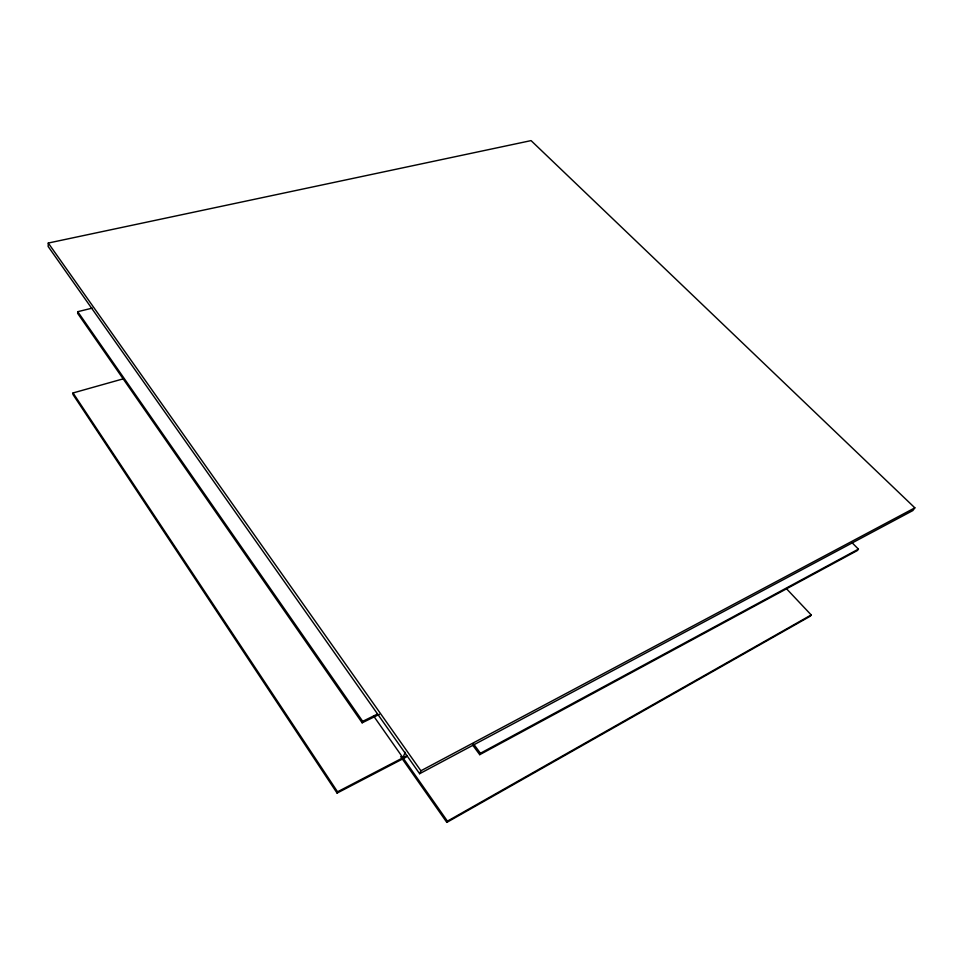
<?xml version="1.0" encoding="UTF-8"?>
<svg xmlns="http://www.w3.org/2000/svg" width="963" height="963" viewBox="0 0 963 963"><rect width="100%" height="100%" fill="white"/><g stroke="black" fill="none" stroke-linecap="round" stroke-linejoin="round"><path stroke-width="1.44" d="M48.27 243.049L48.15 246.492L419.639 773.71L912.828 510.571L914.85 507.838L531.07 140.61L48.27 243.049L420.903 770.785L419.639 773.71M123.156 378.856L73.032 392.952L72.947 394.457L337.086 793.091L406.41 756.978M92.195 308.136L77.75 311.687L77.654 313.372L362.16 722.816L379.422 714.329M337.086 793.091L337.544 791.803L406.94 755.69M362.16 722.816L362.69 721.335L377.315 714.149M402.402 759.061L405.194 752.259M400.68 756.605L446.832 822.39L447.434 821.15L811.207 614.936L786.602 588.85M472.677 745.109L479.73 754.679L480.429 753.259L858.418 549.115L852.062 542.735M811.207 614.936L810.34 616.164L446.832 822.39M858.418 549.115L857.443 550.475L479.73 754.679M420.903 770.785L914.85 507.838M473.351 743.677L480.429 753.259M373.596 715.99L447.434 821.15M77.75 311.687L362.69 721.335M73.032 392.952L337.544 791.803"/></g></svg>
